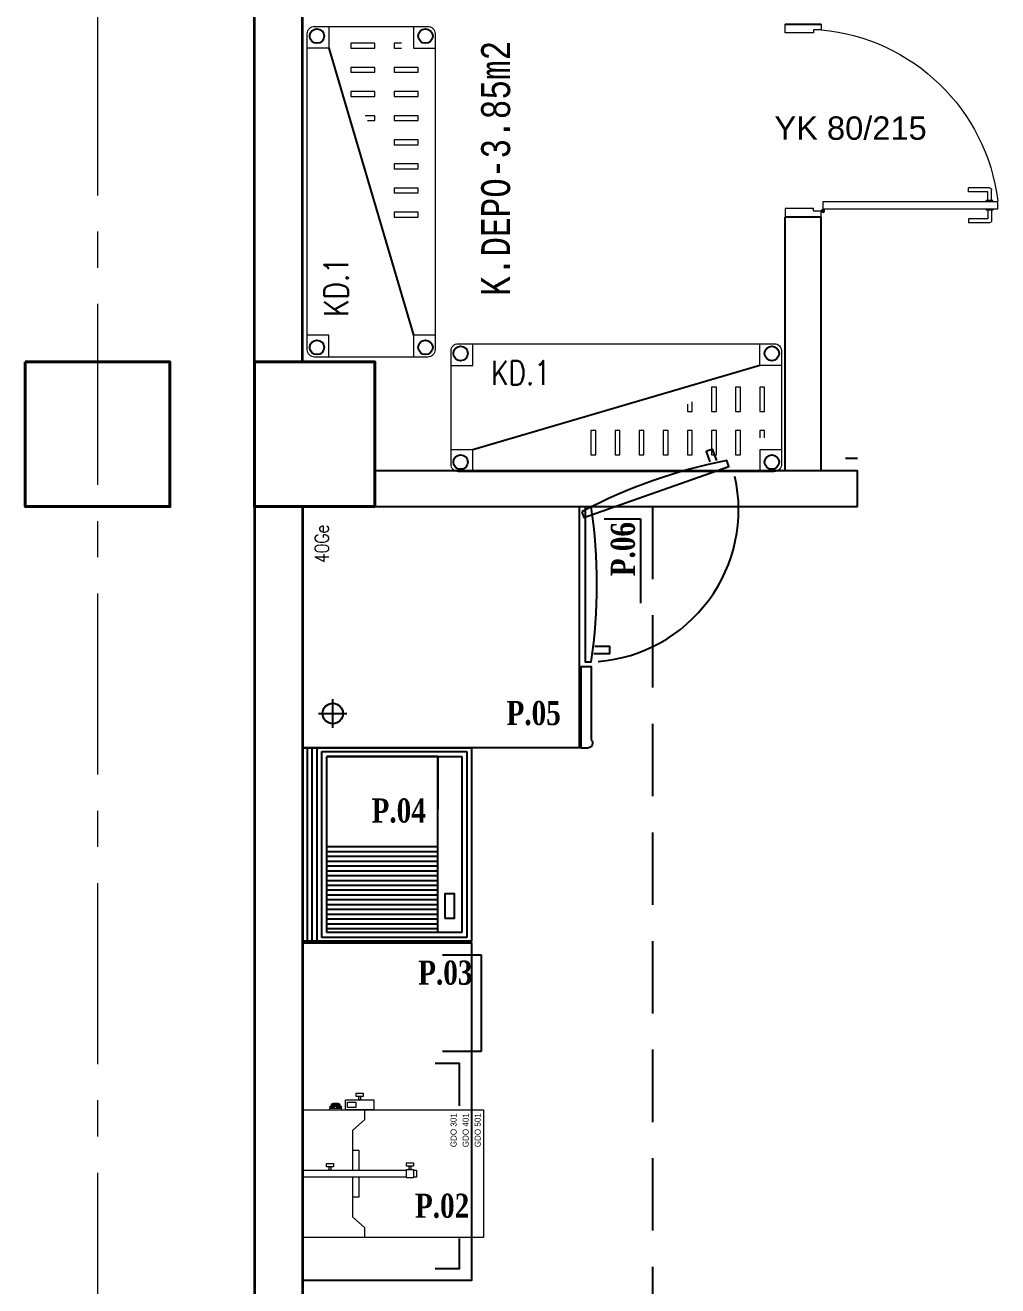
# Model space of a CAD drawing. Header units: millimetres. Extents: x 33350 to 35310, y -217097 to -211540.
# Drawn here: x 33539 to 33942, y -213347 to -212825 of the extents above; entities that cross this region are included whole.
import ezdxf
from ezdxf.enums import TextEntityAlignment as Align

# ---------------------------------------------------------------- set-up
doc = ezdxf.new("R2010")
doc.units = ezdxf.units.MM
doc.header["$LTSCALE"] = 60
doc.header["$MEASUREMENT"] = 0
for name, pattern in [('CENTER', [2, 1.25, -0.25, 0.25, -0.25]), ('DASHED', [0.75, 0.5, -0.25]), ('HIDDEN', [0.375, 0.25, -0.125]), ('Hidden Line', [39.122222, 28.222222, -10.9])]:
    doc.linetypes.add(name, pattern=pattern)
for name, color, linetype, lineweight in [('-DWG_ANA', 7, 'Continuous', 0), ('-DWG_DETAY1', 7, 'Continuous', 25), ('-DWG_DETAY2', 7, 'Continuous', 15), ('_AR TEFRİS_Pen_No__116', 121, 'Continuous', 13), ('M-DU-01', 134, 'Continuous', 35), ('M-SB-AKS-02', 15, 'CENTER', 18), ('M-SB-YZ-01', 255, 'Continuous', 20), ('M-TA-01', 2, 'Continuous', 40), ('NO', 7, 'Continuous', 0), ('S_DECO-DIM-H.', 8, 'Continuous', 0)]:
    doc.layers.add(name, color=color, linetype=linetype, lineweight=lineweight)
for name, color, linetype in [('BL-A', 1, 'Continuous'), ('BL-S', 42, 'Continuous'), ('DUVAR', 7, 'Continuous'), ('TEFRIŞ', 223, 'Continuous')]:
    doc.layers.add(name, color=color, linetype=linetype)
doc.styles.add('antet', font='monos.ttf', dxfattribs={"width": 0.8})
doc.styles.add('GENERATED_STYLE_3', font='arial.ttf')
doc.styles.add('ROMANS', font='ROMANSTW.SHX', dxfattribs={"width": 0.8})
doc.styles.add('TROMANS', font='ROMANSTW.SHX', dxfattribs={"width": 0.8})

# ---------------------------------------------------------------- blocks, each defined once
blk = doc.blocks.new('er')
at = {"layer": 'BL-A', "linetype": 'Continuous'}
for points in [[(32950.33, -213497.86), (32948.62, -213493.22), (32945.96, -213494.2), (32947.54, -213498.48)], [(32899.4, -213577.85), (32906.01, -213577.85), (32906.01, -213575.01), (32899.78, -213575.01)], [(32791.18, -213608.61), (32791.18, -213596.82)], [(32785.28, -213602.72), (32797.07, -213602.72)]]:
    blk.add_lwpolyline(points, dxfattribs=at)
for points in [[(32894.45, -213519.11), (32895.28, -213521.46), (32955.41, -213500.32), (32954.58, -213497.82, 0.072614)], [(32898.31, -213517.13), (32895.81, -213517.13), (32895.81, -213581.29), (32898.31, -213581.29, 0.074091)]]:
    blk.add_lwpolyline(points, format="xyb", close=True, dxfattribs=at)
blk.add_lwpolyline([(32778.69, -213616.98), (32778.69, -213516.99), (32893.31, -213516.99), (32893.31, -213616.99)], close=True, dxfattribs=at)
blk.add_lwpolyline([(32896.86, -213617.03), (32894.14, -213617.03), (32894.14, -213583.21), (32898.31, -213583.21), (32898.31, -213613.52, -0.669314), (32896.75, -213617.03)], format="xyb", dxfattribs=at)
blk.add_circle((32791.18, -213602.72), 4.23, dxfattribs=at)
blk.add_arc((32896.23, -213518.17), 63.18, 274.5552, 12.5063, dxfattribs=at)
at = {"layer": 'BL-A', "linetype": 'Continuous', "style": 'ROMANS', "width": 0.8}
blk.add_text('40Ge', height=5.833, rotation=90, dxfattribs=at).set_placement((32789.52, -213540.32))
blk.add_attdef('NO', text='', height=8.33, rotation=90, dxfattribs=at).set_placement((32882.91, -213533.48), align=Align.MIDDLE)
blk = doc.blocks.new('80X70X85')
at = {"layer": 'BL-A'}
for p, q in [((33099.85, -213837.59), (33099.85, -213760.59)), ((33099.85, -213760.59), (33159.85, -213760.59)), ((33159.85, -213760.59), (33159.85, -213837.59)), ((33101.85, -213835.59), (33101.85, -213762.59)), ((33101.85, -213762.59), (33157.85, -213762.59)), ((33147.85, -213762.59), (33101.85, -213762.59)), ((33147.85, -213762.59), (33147.85, -213784.59)), ((33157.85, -213762.59), (33157.85, -213835.59)), ((33147.85, -213800.09), (33101.85, -213800.09)), ((33147.85, -213802.09), (33101.85, -213802.09)), ((33147.85, -213804.09), (33101.85, -213804.09)), ((33147.85, -213806.09), (33101.85, -213806.09)), ((33147.85, -213808.09), (33101.85, -213808.09)), ((33147.85, -213810.09), (33101.85, -213810.09)), ((33147.85, -213812.09), (33101.85, -213812.09)), ((33147.85, -213814.09), (33101.85, -213814.09)), ((33147.85, -213816.09), (33101.85, -213816.09)), ((33147.85, -213818.09), (33101.85, -213818.09)), ((33147.85, -213820.09), (33101.85, -213820.09)), ((33147.85, -213822.09), (33101.85, -213822.09)), ((33147.85, -213824.09), (33101.85, -213824.09)), ((33147.85, -213826.09), (33101.85, -213826.09)), ((33147.85, -213828.09), (33101.85, -213828.09)), ((33147.85, -213830.09), (33101.85, -213830.09)), ((33147.85, -213832.09), (33101.85, -213832.09)), ((33147.85, -213834.09), (33101.85, -213834.09)), ((33159.85, -213837.59), (33099.85, -213837.59)), ((33157.85, -213835.59), (33101.85, -213835.59))]:
    blk.add_line(p, q, dxfattribs=at)
for points in [[(33091.85, -213839.09), (33091.85, -213759.09), (33161.85, -213759.09), (33161.85, -213839.09)], [(33150.85, -213829.59), (33154.85, -213829.59), (33154.85, -213819.59), (33150.85, -213819.59)]]:
    blk.add_lwpolyline(points, close=True, dxfattribs=at)
for points in [[(33091.85, -213839.09), (33091.85, -213759.09)], [(33093.85, -213839.09), (33093.85, -213759.09)], [(33095.85, -213839.09), (33095.85, -213759.09)], [(33097.85, -213839.09), (33097.85, -213759.09)], [(33147.85, -213835.59), (33147.85, -213762.59)]]:
    blk.add_lwpolyline(points, dxfattribs=at)
blk = doc.blocks.new('D')
at = {"layer": 'BL-A', "linetype": 'HIDDEN', "ltscale": 2}
blk.add_lwpolyline([(32720.21, -213024.09), (32865.21, -213024.09), (32865.21, -213909.09), (32750.21, -213909.09), (32750.21, -213864.09), (32720.21, -213864.09), (32720.21, -213024.09)], dxfattribs=at)
at = {"layer": 'BL-A', "linetype": 'Hidden Line', "ltscale": 25}
blk.add_lwpolyline([(32845.21, -213029.09), (32860.21, -213029.09), (32860.21, -213064.09)], dxfattribs=at)
at = {"layer": 'BL-A', "linetype": 'Hidden Line', "ltscale": 25, "style": 'ROMANS', "width": 0.8}
blk.add_attdef('NO', text='', height=10, rotation=90, dxfattribs=at).set_placement((32878.21, -213039.09), align=Align.MIDDLE)
blk = doc.blocks.new('T_C')
at = {"layer": '-DWG_DETAY1', "color": 0, "linetype": 'DASHED'}
for p, q in [((5, -4), (5, 12)), ((45, 12), (45, -4))]:
    blk.add_line(p, q, dxfattribs=at)
at = {"layer": '-DWG_DETAY1', "color": 0, "linetype": 'Continuous'}
blk.add_line((45, -4), (5, -4), dxfattribs=at)
blk = doc.blocks.new('EW3')
at = {"layer": 'BL-A', "linetype": 'Continuous'}
blk.add_lwpolyline([(33121.33, -213344.09), (33121.33, -213204.09), (33191.33, -213204.09), (33191.33, -213344.09)], close=True, dxfattribs=at)
for points in [[(33186.33, -213271.59), (33186.33, -213254.09), (33176.33, -213254.09)], [(33176.33, -213339.09), (33186.33, -213339.09), (33186.33, -213326.59)]]:
    blk.add_lwpolyline(points, dxfattribs=at)
at = {"layer": 'BL-A', "linetype": 'Continuous', "rotation": 89.99999999999999}
blk.add_blockref('T_C', (33191.33, -213254.09), dxfattribs=at)
at = {"layer": 'BL-A', "linetype": 'Continuous', "style": 'ROMANS', "width": 0.8}
blk.add_attdef('NO', text='', height=10, rotation=90, dxfattribs=at).set_placement((33176.33, -213226.09), align=Align.MIDDLE)
blk = doc.blocks.new('-85')
at = {"layer": '_AR TEFRİS_Pen_No__116', "color": 252, "linetype": 'Continuous'}
for p, q in [((34256.98, -212823.35), (34256.98, -212821.75)), ((34265.78, -212821.75), (34256.98, -212821.75)), ((34196, -212824.09), (34181, -212824.09)), ((34181, -212827.69), (34181, -212824.09)), ((34192.8, -212826.49), (34192.8, -212827.69)), ((34196, -212826.49), (34192.8, -212826.49)), ((34196, -212824.09), (34196, -212826.49)), ((34196.72, -212826.64), (34196, -212826.64)), ((34196.72, -212826.64), (34196.72, -212825.93)), ((34196.72, -212826.64), (34197.44, -212826.64)), ((34196.72, -212826.64), (34196.72, -212827.34)), ((34264.98, -212823.35), (34256.98, -212823.35)), ((34264.38, -212827.35), (34264.38, -212826.95)), ((34267.18, -212826.95), (34264.38, -212826.95)), ((34264.98, -212826.95), (34264.98, -212823.35)), ((34266.58, -212826.95), (34266.58, -212822.55)), ((34267.18, -212827.35), (34267.18, -212826.95)), ((34192.8, -212827.69), (34181, -212827.69)), ((34269.18, -212827.35), (34196.73, -212827.35)), ((34196.73, -212827.35), (34196.73, -212830.55)), ((34196.73, -212830.55), (34269.18, -212830.55)), ((34264.38, -212830.55), (34264.38, -212830.95)), ((34267.18, -212830.95), (34264.38, -212830.95)), ((34264.98, -212830.95), (34264.98, -212834.55)), ((34266.58, -212830.95), (34266.58, -212835.35)), ((34267.18, -212830.55), (34267.18, -212830.95)), ((34269.18, -212827.35), (34269.18, -212830.55)), ((34256.98, -212834.55), (34256.98, -212836.15)), ((34264.98, -212834.55), (34256.98, -212834.55)), ((34265.78, -212836.15), (34256.98, -212836.15)), ((34192.8, -212900.49), (34181, -212900.49)), ((34181, -212900.49), (34181, -212904.09)), ((34192.8, -212901.69), (34192.8, -212900.49)), ((34196, -212901.69), (34192.8, -212901.69)), ((34196, -212904.09), (34196, -212901.69))]:
    blk.add_line(p, q, dxfattribs=at)
blk.add_circle((34196.72, -212826.64), 0.6, dxfattribs=at)
for centre, radius, start, end in [((34265.78, -212822.55), 0.8, 0, 90), ((34188.54, -212820.74), 81.27, 275.2675, 352.8455), ((34265.78, -212835.35), 0.8, 270, 0)]:
    blk.add_arc(centre, radius, start, end, dxfattribs=at)
at = {"layer": 'BL-S'}
blk.add_line((34181, -212904.09), (34196, -212904.09), dxfattribs=at)
blk = doc.blocks.new('ER344R')
at = {"layer": '-DWG_ANA', "color": 0}
blk.add_lwpolyline([(403189.71, -40566.45), (403320.71, -40566.45, -0.414214), (403323.71, -40569.45), (403323.71, -40616.45, -0.414214), (403320.71, -40619.45), (403189.71, -40619.45, -0.414214), (403186.71, -40616.45), (403186.71, -40569.45, -0.414214)], format="xyb", close=True, dxfattribs=at)
at = {"layer": '-DWG_DETAY1', "color": 0}
blk.add_lwpolyline([(403195.71, -40610.45), (403314.71, -40575.45)], dxfattribs=at)
for centre in [(403190.71, -40570.45), (403319.71, -40570.45), (403190.71, -40615.45), (403319.71, -40615.45)]:
    blk.add_circle(centre, 3, dxfattribs=at)
at = {"layer": '-DWG_DETAY2', "color": 0, "linetype": 'Continuous'}
for points in [[(403186.71, -40575.45), (403195.71, -40575.45), (403195.71, -40566.45)], [(403314.71, -40566.45), (403314.71, -40575.45), (403323.71, -40575.45)], [(403186.71, -40610.45), (403195.71, -40610.45), (403195.71, -40619.45)], [(403323.71, -40610.45), (403314.71, -40610.45), (403314.71, -40619.45)]]:
    blk.add_lwpolyline(points, dxfattribs=at)
at = {"layer": '-DWG_DETAY2', "color": 0, "linetype": 'HIDDEN'}
for points in [[(403203.71, -40573.45), (403203.71, -40583.45), (403205.71, -40583.45), (403205.71, -40573.45)], [(403203.71, -40573.45), (403203.71, -40583.45), (403205.71, -40583.45), (403205.71, -40573.45)], [(403213.71, -40573.45), (403213.71, -40583.45), (403215.71, -40583.45), (403215.71, -40573.45)], [(403223.71, -40573.45), (403223.71, -40583.45), (403225.71, -40583.45), (403225.71, -40573.45)], [(403233.71, -40573.45), (403233.71, -40583.45), (403235.71, -40583.45), (403235.71, -40573.45)], [(403243.71, -40573.45), (403243.71, -40583.45), (403245.71, -40583.45), (403245.71, -40573.45)], [(403253.71, -40573.45), (403253.71, -40583.45), (403255.71, -40583.45), (403255.71, -40573.45)], [(403263.71, -40573.45), (403263.71, -40583.45), (403265.71, -40583.45), (403265.71, -40573.45)], [(403193.71, -40591.45), (403193.71, -40601.45), (403195.71, -40601.45), (403195.71, -40591.45)], [(403203.71, -40591.45), (403203.71, -40601.45), (403205.71, -40601.45), (403205.71, -40591.45)], [(403213.71, -40591.45), (403213.71, -40601.45), (403215.71, -40601.45), (403215.71, -40591.45)]]:
    blk.add_lwpolyline(points, close=True, dxfattribs=at)
for points in [[(403193.71, -40580.45), (403193.71, -40583.45), (403195.71, -40583.45), (403195.71, -40580.45)], [(403225.71, -40594.45), (403225.71, -40591.45), (403223.71, -40591.45), (403223.71, -40595.45)]]:
    blk.add_lwpolyline(points, dxfattribs=at)
at = {"layer": 'NO', "linetype": 'Continuous', "style": 'ROMANS', "width": 0.8}
blk.add_attdef('NO', text='', height=10, dxfattribs=at).set_placement((403294.71, -40607.45), align=Align.MIDDLE)
blk = doc.blocks.new('tdtrtret')
at = {"color": 7}
blk.add_lwpolyline([(810.01, 3196.6), (810.01, 3201.6), (809.48, 3201.6), (809.48, 3196.6)], close=True, dxfattribs=at)
for points in [[(810.01, 3199.6), (810.54, 3199.6)], [(810.01, 3198.6), (810.54, 3198.6)], [(810.54, 3199.6), (810.54, 3201.6)], [(810.54, 3196.6), (810.54, 3198.6)], [(810.79, 3197.24), (810.79, 3200.96)], [(811.02, 3197.35), (811.02, 3200.85)], [(811.26, 3197.39), (811.26, 3200.81)], [(811.49, 3197.52), (811.49, 3200.69)], [(811.73, 3197.87), (811.73, 3200.34)]]:
    blk.add_lwpolyline(points, dxfattribs=at)
blk.add_lwpolyline([(810.54, 3196.6), (811, 3197.1), (811.02, 3197.1, 0.414214), (812.02, 3198.1), (812.02, 3200.1, 0.414214), (811.02, 3201.1), (811, 3201.1), (810.54, 3201.6)], format="xyb", dxfattribs=at)
blk = doc.blocks.new('GDO 301 401 501')
at = {"color": 7}
for points in [[(-3816.4, -2058.2), (-3763.4, -2058.2), (-3763.4, -2133.2), (-3816.4, -2133.2), (-3816.4, -2058.2)], [(-3812.19, -2083.81), (-3816.4, -2083.81), (-3816.4, -2058.2), (-3763.4, -2058.2), (-3763.4, -2083.81), (-3767.61, -2083.81)], [(-3791.32, -2101.21), (-3791.32, -2058.2), (-3788.48, -2058.2), (-3788.48, -2101.21)], [(-3812.19, -2083.81), (-3807.92, -2079.02)], [(-3807.92, -2079.02), (-3791.32, -2079.02)], [(-3791.32, -2081.51), (-3799.66, -2081.51), (-3799.66, -2079.02), (-3791.32, -2079.02)], [(-3788.48, -2079.02), (-3771.87, -2079.02)], [(-3788.48, -2079.02), (-3780.14, -2079.02), (-3780.14, -2081.51), (-3788.48, -2081.51)], [(-3767.61, -2083.81), (-3771.87, -2079.02)], [(-3788.48, -2104.21), (-3788.48, -2105.35), (-3791.32, -2105.35), (-3791.32, -2104.21)]]:
    blk.add_lwpolyline(points, dxfattribs=at)
for points in [[(-3787.1, -2068.09), (-3785.73, -2068.09), (-3785.73, -2070.97), (-3787.1, -2070.97)], [(-3788.48, -2069.19), (-3787.1, -2069.19), (-3787.1, -2069.87), (-3788.48, -2069.87)], [(-3763.4, -2076.02), (-3759.3, -2076.02), (-3759.3, -2087.74), (-3763.4, -2087.74)], [(-3762.45, -2076.76), (-3760.3, -2076.76), (-3760.3, -2080.3), (-3762.45, -2080.3)], [(-3759.3, -2081.54), (-3757.92, -2081.54), (-3757.92, -2082.22), (-3759.3, -2082.22)], [(-3757.92, -2080.44), (-3756.55, -2080.44), (-3756.55, -2083.32), (-3757.92, -2083.32)], [(-3791.65, -2101.21), (-3788.15, -2101.21), (-3788.15, -2104.21), (-3791.65, -2104.21)], [(-3788.15, -2102.37), (-3786.78, -2102.37), (-3786.78, -2103.05), (-3788.15, -2103.05)], [(-3786.78, -2101.27), (-3785.4, -2101.27), (-3785.4, -2104.15), (-3786.78, -2104.15)]]:
    blk.add_lwpolyline(points, close=True, dxfattribs=at)
blk.add_blockref('tdtrtret', (-4572.88, -5271), dxfattribs=at)
at = {"color": 7, "char_height": 2.5, "attachment_point": 1}
for s, insert in [('GDO 301', (-3778.97, -2119.52)), ('GDO 401', (-3778.97, -2124.52)), ('GDO 501', (-3778.97, -2129.52))]:
    blk.add_mtext_dynamic_manual_height_columns(s, width=26.1924, gutter_width=12.5, heights=[0], dxfattribs=dict(at, insert=insert))

msp = doc.modelspace()

# ---------------------------------------------------------------- linework, layer by layer
at = {"layer": 'M-DU-01'}
for points in [[(33633.51, -212964.09), (33633.51, -212454.09)], [(33653.51, -212964.09), (33653.51, -212544.09)], [(33633.51, -213024.09), (33633.51, -213864.09)], [(33653.51, -213024.09), (33653.51, -213864.09)]]:
    msp.add_lwpolyline(points, dxfattribs=at)
at = {"layer": 'M-SB-AKS-02'}
msp.add_line((33568.51, -211620.09), (33568.51, -217013.55), dxfattribs=at)
at = {"layer": 'M-TA-01'}
for points in [[(33538.51, -212964.09), (33598.51, -212964.09), (33598.51, -213024.09), (33538.51, -213024.09)], [(33683.51, -213024.09), (33633.51, -213024.09), (33633.51, -212964.09), (33683.51, -212964.09)]]:
    msp.add_lwpolyline(points, close=True, dxfattribs=at)
at = {"layer": 'TEFRIŞ'}
for p, q in [((33853.51, -213009.09), (33853.51, -212904.09)), ((33868.51, -212904.09), (33853.51, -212904.09)), ((33868.51, -213009.09), (33868.51, -212904.09)), ((33883.51, -213004.09), (33878.51, -213004.09)), ((33683.51, -213009.09), (33883.51, -213009.09)), ((33883.51, -213024.09), (33883.51, -213009.09)), ((33683.51, -213024.09), (33883.51, -213024.09))]:
    msp.add_line(p, q, dxfattribs=at)

# ---------------------------------------------------------------- block references
at = {"layer": 'DUVAR'}
ref = msp.add_blockref('ER344R', (74274.88, 190361.61), dxfattribs=dict(at, rotation=270))
ref.add_attrib('NO', 'KD.1', dxfattribs={"layer": 'NO', "linetype": 'Continuous', "height": 10, "rotation": 270, "style": 'ROMANS', "text_generation_flag": 6, "width": 0.8}).set_placement((33667.43, -212933.1), align=Align.MIDDLE)
ref = msp.add_blockref('ER344R', (437038.73, -253576.05), dxfattribs=dict(at, rotation=180))
ref.add_attrib('NO', 'KD.1', dxfattribs={"layer": 'NO', "linetype": 'Continuous', "height": 10, "rotation": 180, "style": 'ROMANS', "text_generation_flag": 6, "width": 0.8}).set_placement((33744.02, -212968.61), align=Align.MIDDLE)
at = {"layer": 'S_DECO-DIM-H.', "rotation": 90}
msp.add_blockref('GDO 301 401 501', (31595.3, -209510.57), dxfattribs=at)
at = {"layer": 'TEFRIŞ', "xscale": -1, "rotation": 180}
msp.add_blockref('-85', (-327.49, -425728.19), dxfattribs=at)
at = {"layer": 'TEFRIŞ'}
for name, p in [('er', (874.82, 492.9)), ('D', (933.3, 0)), ('80X70X85', (561.66, 635.01)), ('EW3', (532.18, -0.72))]:
    msp.add_blockref(name, p, dxfattribs=at)

# ---------------------------------------------------------------- texts
at = {"layer": '_AR TEFRİS_Pen_No__116', "color": 252, "linetype": 'Continuous', "insert": (33912.22, -212862.39), "char_height": 9.6768, "attachment_point": 3, "style": 'GENERATED_STYLE_3'}
msp.add_mtext('\\A1;YK 80/215', dxfattribs=at)
at = {"layer": 'M-SB-YZ-01', "color": 5, "style": 'antet', "width": 0.8}
msp.add_text('K.DEPO-3.85m2', height=12, rotation=90, dxfattribs=at).set_placement((33739.52, -212936.78))
at = {"layer": 'TEFRIŞ', "insert": (33781.25, -213052.93), "char_height": 10, "attachment_point": 1, "rotation": 90, "style": 'TROMANS'}
msp.add_mtext_dynamic_manual_height_columns('{\\fCentury|b1|i0|c162|p18;\\C7;P.06}', width=46.9037, gutter_width=1103.38, heights=[0], dxfattribs=at)
at = {"layer": 'TEFRIŞ', "char_height": 10, "attachment_point": 1, "style": 'TROMANS'}
for s, insert in [('{\\fCentury|b1|i0|c162|p18;\\C7;P.05}', (33738.04, -213104.6)), ('{\\fCentury|b1|i0|c162|p18;\\C7;P.04}', (33682.09, -213145)), ('{\\fCentury|b1|i0|c162|p18;\\C7;P.03}', (33701.42, -213212.17)), ('{\\fCentury|b1|i0|c162|p18;\\C7;P.02}', (33700.08, -213308.78))]:
    msp.add_mtext_dynamic_manual_height_columns(s, width=46.9037, gutter_width=1103.38, heights=[0], dxfattribs=dict(at, insert=insert))

doc.saveas('drawing.dxf')
